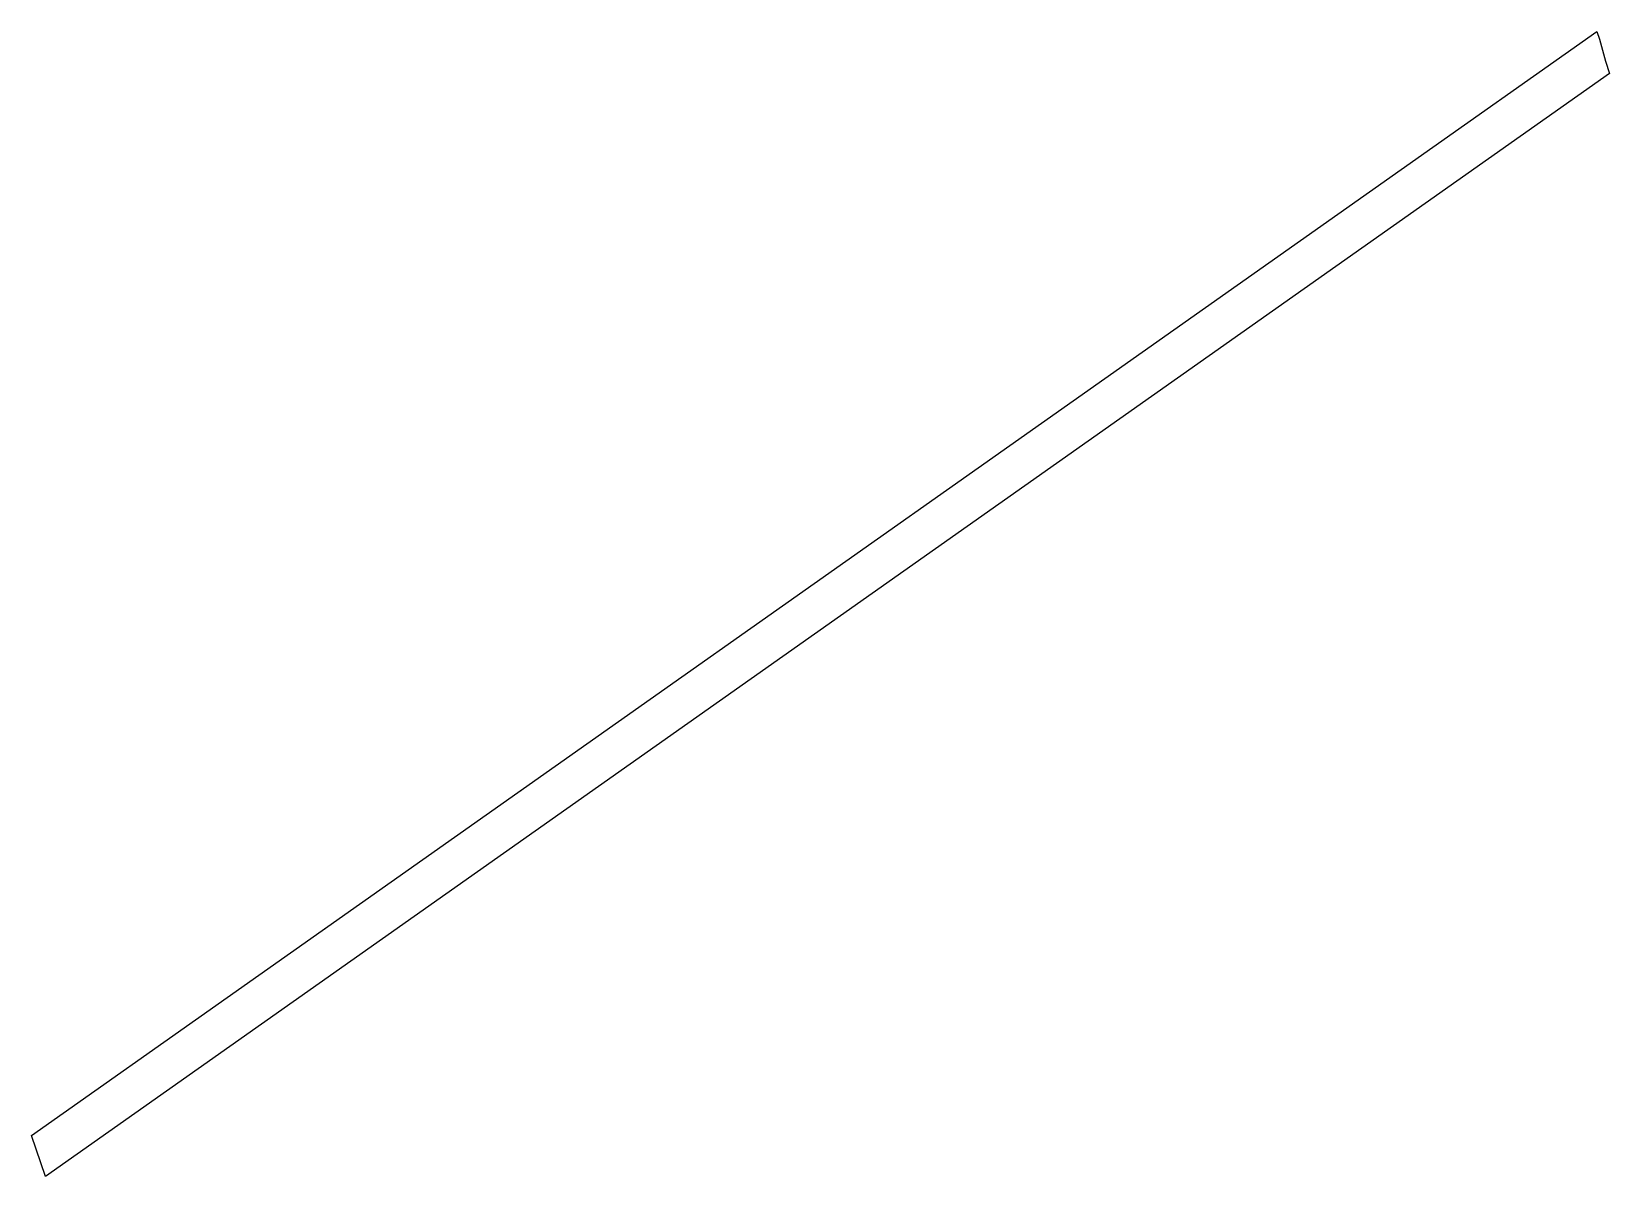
# Model space of a CAD drawing. Extents: x 613658 to 614102, y 647826 to 648148.
import ezdxf

# ---------------------------------------------------------------- set-up
doc = ezdxf.new("R2010")
doc.units = 0
doc.layers.add('_PARCELA_NOU_feb2025', color=50, linetype='Continuous')

msp = doc.modelspace()

# ---------------------------------------------------------------- linework, layer by layer
at = {"layer": '_PARCELA_NOU_feb2025'}
msp.add_lwpolyline([(614100.48, 648139.29), (614101.55, 648135.8), (613661.72, 647825.62), (613657.79, 647837.17), (614098, 648147.62), (614098.73, 648145.5)], close=True, dxfattribs=at)

doc.saveas('drawing.dxf')
